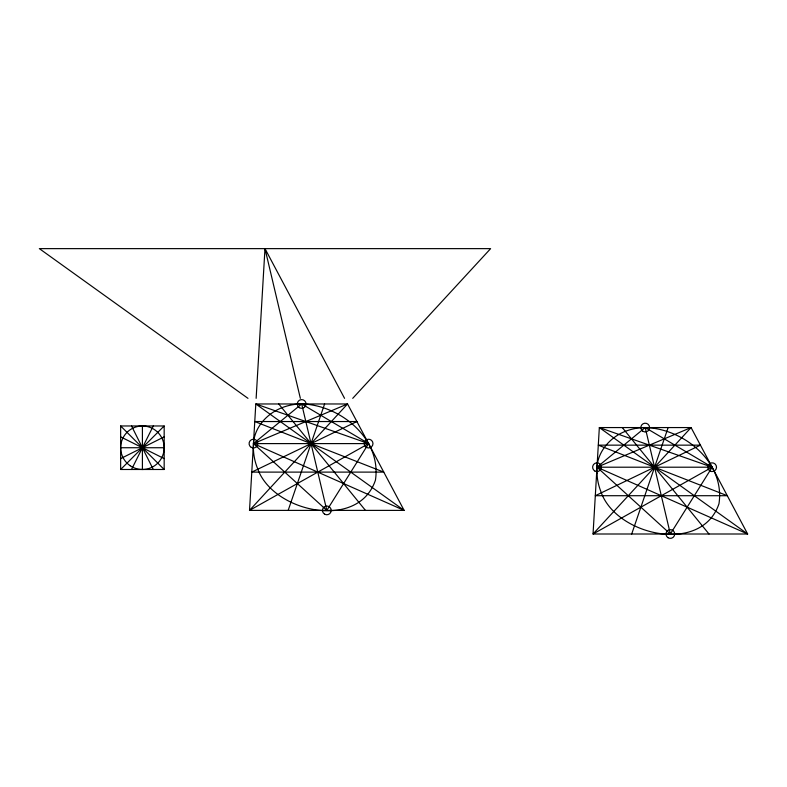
<?xml version="1.0" encoding="UTF-8"?>
<svg xmlns="http://www.w3.org/2000/svg" width="787" height="787" viewBox="0 0 787 787"><rect width="100%" height="100%" fill="white"/><g stroke="black" fill="none" stroke-linecap="round" stroke-linejoin="round"><path stroke-width="1.18" d="M253.463 443.602L253.424 449.603A57.028 57.028 0 0 0 257.438 468.186C272.459 512.101 358.252 531.333 375.438 480.149C381.784 438.802 340.338 404.852 301.677 403.967A53.723 53.723 0 0 0 284.628 406.751C268.564 411.945 254.516 426.18 253.463 443.602L326.821 510.389L368.611 443.602L301.677 403.967L253.463 443.602L404.115 510.389L347.549 403.967L255.805 403.967L249.518 510.389L404.115 510.389L255.805 403.967L368.611 443.602L249.518 510.389L347.549 403.967L253.463 443.602L368.611 443.602M596.949 473.203C595.08 453.597 610.063 435.978 628.154 430.351A53.723 53.723 0 0 1 645.212 427.567C683.873 428.462 725.319 462.412 718.974 503.759C701.788 554.933 615.995 535.711 600.973 491.786A57.028 57.028 0 0 1 596.949 473.203M256.139 398.34L264.983 248.633L344.558 398.34M288.17 510.389L324.608 403.967M631.695 533.999L668.143 427.567M131.527 469.485L153.288 425.974M670.347 533.999L712.146 467.203L645.212 427.567L596.999 467.203L670.347 533.999L645.212 427.567M352.724 398.34L490.626 248.633L39.35 248.633L247.974 398.34M120.647 469.485L164.168 425.974L120.647 425.974L120.647 469.485L164.168 469.485L164.168 425.974M712.146 467.203L593.044 533.999L599.34 427.567L691.075 427.567L747.65 533.999L593.044 533.999L691.075 427.567L596.999 467.203L747.65 533.999L599.34 427.567L712.146 467.203L596.999 467.203M120.647 458.614L164.168 436.854M120.647 447.734L164.168 447.734M120.647 436.854L164.168 458.614M120.647 425.974L164.168 469.485M622.271 427.567L708.998 533.999M278.746 403.967L365.463 510.389M131.527 425.974L153.288 469.485M264.983 248.633L300.349 398.34M301.677 403.967L326.821 510.389M142.408 425.974L142.408 469.485M356.885 421.537L251.781 472.111L383.771 472.111L254.762 421.537L356.885 421.537M700.42 445.147L595.306 495.712L727.306 495.712L598.297 445.147L700.42 445.147M130.209 465.747A21.761 21.761 0 0 0 164.109 449.288A21.761 21.761 0 0 0 132.905 428.158A21.761 21.761 0 0 0 130.209 465.747M324.588 514.147A4.368 4.368 0 0 0 331.189 510.448A4.368 4.368 0 0 0 324.677 506.582A4.368 4.368 0 0 0 324.588 514.147M299.444 407.715A4.368 4.368 0 0 0 306.045 404.016A4.368 4.368 0 0 0 299.542 400.15A4.368 4.368 0 0 0 299.444 407.715M366.388 447.36A4.368 4.368 0 0 0 372.979 443.652A4.368 4.368 0 0 0 366.476 439.785A4.368 4.368 0 0 0 366.388 447.36M251.23 447.36A4.368 4.368 0 0 0 257.831 443.652A4.368 4.368 0 0 0 251.328 439.785A4.368 4.368 0 0 0 251.23 447.36M668.114 537.757A4.368 4.368 0 0 0 674.715 534.048A4.368 4.368 0 0 0 668.212 530.192A4.368 4.368 0 0 0 668.114 537.757M642.979 431.325A4.368 4.368 0 0 0 649.58 427.616A4.368 4.368 0 0 0 643.068 423.76A4.368 4.368 0 0 0 642.979 431.325M709.913 470.96A4.368 4.368 0 0 0 716.514 467.252A4.368 4.368 0 0 0 710.012 463.395A4.368 4.368 0 0 0 709.913 470.96M594.765 470.96A4.368 4.368 0 0 0 601.366 467.252A4.368 4.368 0 0 0 594.854 463.395A4.368 4.368 0 0 0 594.765 470.96"/></g></svg>
